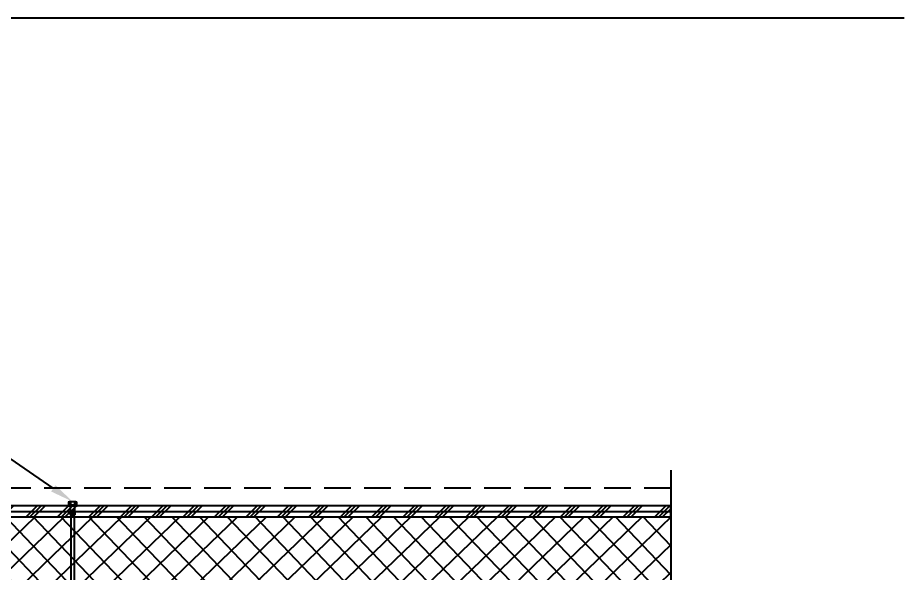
# Model space of a CAD drawing. Header units: inches. Extents: x -2661 to 42767, y -1222 to 9099.
# Drawn here: x 634.3 to 684.15, y 2532.34 to 2563.55 of the extents above; entities that cross this region are included whole.
import ezdxf
from ezdxf import colors
from ezdxf.entities.mleader import LeaderData, LeaderLine
from ezdxf.math import Vec2, Vec3

# ---------------------------------------------------------------- set-up
doc = ezdxf.new("R2010")
doc.units = ezdxf.units.IN
doc.header["$LTSCALE"] = 12
doc.header["$MEASUREMENT"] = 0
doc.linetypes.add('HIDDEN2', pattern=[0.1875, 0.125, -0.0625])
doc.layers.get('0').update_dxf_attribs({"linetype": 'CONTINUOUS'})
doc.layers.add('S-ANNO-GRID-NONPLOT', color=251, linetype='CONTINUOUS', plot=False)
for name, color, linetype in [('S-ANNO-NOTE', 4, 'CONTINUOUS'), ('S-ARCH-FINISHES', 1, 'HIDDEN2'), ('S-BREAK', 2, 'CONTINUOUS'), ('S-SIMPSON', 2, 'CONTINUOUS'), ('S-WOOD', 3, 'CONTINUOUS')]:
    doc.layers.add(name, color=color, linetype=linetype)
doc.layers.add('S-HATCH1', color=1, linetype='CONTINUOUS', transparency=0.5)
doc.styles.add('Arial', font='arial.ttf', dxfattribs={"width": 0.85})

# ---------------------------------------------------------------- blocks, each defined once
blk = doc.blocks.new('Se_24x36_STARTERS_GRID')
blk.add_line((-279.6272966257538, 276.0000000000001), (-186.4181977505027, 276.0000000000001))
blk = doc.blocks.new('SIP SCREW')
at = {"layer": 'S-SIMPSON'}
for p, q in [((0.2600000000002183, 0.0500000000001819), (-0.2600000000002183, 0.05000000000109139)), ((-0.2600000000002183, 0.05000000000109139), (-0.2600000000002183, 0)), ((0.2600000000002183, 0), (-0.2600000000002183, 0)), ((-0.2165063509455649, 0.2243749999997817), (-0.2165063509455649, 0.05000000000109139)), ((0.1623797632091737, 0.2399999999997817), (-0.1623797632091737, 0.2399999999997817)), ((-0.1082531754727825, 0.2243750000006912), (-0.1082531754727825, 0.05000000000109139)), ((0.1082531754727825, 0.2243750000006912), (0.1082531754709635, 0.05000000000109139)), ((0.2165063509455649, 0.2243749999997817), (0.2165063509455649, 0.0500000000001819)), ((0.2600000000002183, 0.0500000000001819), (0.2600000000002183, 0)), ((-0.1258804245280771, -0.2860000000000582), (-0.1258804245244391, -0.5)), ((0.1258804245262581, -0.2860000000000582), (-0.1258804245280771, -0.2860000000000582)), ((-0.08226263163305703, -0.2860000000000582), (-0.08226263163487602, -0.5)), ((-0.0192194864666817, -0.2860000000000582), (-0.0192194864666817, -0.5)), ((0.04938128524008789, -0.2860000000000582), (0.04938128524008789, -0.5)), ((0.1017594231780095, -0.2860000000000582), (0.1017594231780095, -0.4999999999990905)), ((0.1258804245262581, -0.2860000000000582), (0.1258804245262581, -0.5)), ((0.1275951858860935, -0.5), (-0.1241656631682417, -0.5)), ((-0.08700000000135333, -0.5359999999991487), (-0.1229999999995925, -0.5)), ((-0.08700000000135333, -0.5359999999991487), (-0.08699999999953434, -9.877513377759897)), ((0.1229999999995925, -0.4999999999990905), (0.08699999999953434, -0.5359999999991487)), ((0.08700000000135333, -0.5315552426809518), (0.08700000000135333, -9.836313319239707))]:
    blk.add_line(p, q, dxfattribs=at)
for points in [[(-0.1187045760125329, -0.03125), (-0.1187045760143519, -0.2860000000000582)], [(0.1229999999995925, -0.03124999999909051), (0.1229999999995925, -0.2860000000000582)], [(1.818989403545856e-12, -0.5), (-0.1258804245244391, -0.5)]]:
    blk.add_lwpolyline(points, dxfattribs=at)
for centre, radius, start, end in [((-0.1623797632091737, 0.1384374999997817), 0.1015624999999996, 57.79577249603764, 122.2042275039624), ((-0.1499545760125329, -0.03125), 0.03125, 0, 90), ((0, -0.1428125000002183), 0.3828124999999937, 73.57357859648332, 106.4264214035167), ((0.1623797632091737, 0.1384374999997817), 0.1015625000000006, 57.79577249603764, 122.2042275039624), ((0.1542499999995925, -0.03125), 0.03125, 90, 180)]:
    blk.add_arc(centre, radius, start, end, dxfattribs=at)

msp = doc.modelspace()

# ---------------------------------------------------------------- hatches: boundary and pattern name
at = {"layer": 'S-HATCH1'}
h = msp.add_hatch(dxfattribs=at)
h.set_pattern_fill('ANSI37', color=252, scale=9, angle=358.8100000000001, style=0)
h.set_pattern_definition([(43.81000000000002, (-1552.997608906633, 1839.342044230472), (-0.7788027760331926, 0.8118443422497894), []), (133.8100000000001, (-1552.997608906633, 1839.342044230472), (-0.8118443422497894, -0.7788027760331925), [])])
h.paths.add_polyline_path([(604.0698207744827, 2535.504899959293), (604.0698207745008, 2531.258473523989), (604.8481719674455, 2531.069186741641), (604.0698207745027, 2530.879899959296), (604.0698207744817, 2526.254899959293), (671.0303127574298, 2526.254899959293), (671.0303127574298, 2530.501326394582), (670.2519615644851, 2530.690613176945), (671.0303127574298, 2530.879899959293), (671.0303127574298, 2535.504899959293)])
at = {"layer": 'S-WOOD'}
h = msp.add_hatch(dxfattribs=at)
h.set_pattern_fill('PLAST', color=1, scale=5, angle=45, style=0)
h.set_pattern_definition([(45, (573.3370420995489, 2535.504899959293), (-0.8838834764831842, 0.8838834764831844), []), (45, (573.2265566649876, 2535.615385393854), (-0.8838834764831842, 0.8838834764831844), []), (45, (573.1160712304263, 2535.725870828401), (-0.8838834764831842, 0.8838834764831844), [])])
h.paths.add_polyline_path([(671.0303127574298, 2535.504899959293), (671.0303127574298, 2536.129899959293), (604.0698207744717, 2536.129899959293), (604.0698207744717, 2535.504899959293)])

# ---------------------------------------------------------------- linework, layer by layer
at = {"layer": 'S-ARCH-FINISHES'}
msp.add_lwpolyline([(671.0303127574298, 2537.129899959293), (604.0698207744717, 2537.129899959293)], dxfattribs=at)
at = {"layer": 'S-BREAK'}
msp.add_lwpolyline([(671.0303127574298, 2538.129899959293), (671.0303127574298, 2531.258473523989), (671.8086639503745, 2531.069186741641), (670.2519615644851, 2530.690613176945), (671.0303127574298, 2530.501326394582), (671.0303127574298, 2524.129899959293)], dxfattribs=at)
at = {"layer": 'S-WOOD', "color": 1}
msp.add_line((604.0698207744717, 2535.817399959293), (671.0303127574298, 2535.817399959293), dxfattribs=at)
at = {"layer": 'S-WOOD'}
for points in [[(604.0698207744717, 2535.504899959293), (671.0303127574298, 2535.504899959293), (671.0303127574298, 2536.129899959293), (604.0698207744717, 2536.129899959293)], [(604.0698207744717, 2535.504899959293), (669.5303127574298, 2535.504899959293)]]:
    msp.add_lwpolyline(points, dxfattribs=at)

# ---------------------------------------------------------------- block references
at = {"layer": 'S-ANNO-GRID-NONPLOT'}
msp.add_blockref('Se_24x36_STARTERS_GRID', (870.5728139540925, 2287.546566527637), dxfattribs=at)
at = {"layer": 'S-WOOD', "xscale": -1}
msp.add_blockref('SIP SCREW', (637.3804839642689, 2536.129899959293), dxfattribs=at)

# ---------------------------------------------------------------- leaders
at = {"layer": 'S-ANNO-NOTE'}
ml = msp.add_multileader_mtext('Standard', dxfattribs=at)
ml.set_content('\\A1;{\\C4;SUPPORT ATTACHMENT PER SIP SCHEDULE}', color=256, style='Arial')
ml.set_leader_properties(color=2)
ml.build(insert=Vec2(0, 0))
ml.multileader.update_dxf_attribs({"dogleg_length": 0.36, "arrow_head_size": 1.3125, "scale": 12})
ctx = ml.context
ctx.base_point, ctx.scale, ctx.char_height, ctx.arrow_head_size, ctx.landing_gap_size, ctx.plane_origin = Vec3(593.5075941033507, 2553.593375548424), 12, 1.125, 1.3125, 0.75, Vec3(554.5124708689546, 2852.481918084735)
ctx.text_align_type = 2
notes = []
notes.append((ctx, [(1, (1, 1, 0), (612.3776913066249, 2553.593375548424), (-1, 0), 1.500000000000007, [(0, [(637.3804839642689, 2536.369899959298)], 0, [])])]))
ctx.mtext.insert, ctx.mtext.width, ctx.mtext.defined_height, ctx.mtext.alignment, ctx.mtext.flow_direction = Vec3(610.1276913066249, 2554.165467976805), 17.14012454067597, 3.807807078365387, 3, 5
ml = msp.add_multileader_mtext('Standard', dxfattribs=at)
ml.set_content('\\A1;SIP PANEL w/ FASTENING PER PLAN', color=4, style='Arial')
ml.set_leader_properties(color=2)
ml.build(insert=Vec2(0, 0))
ml.multileader.update_dxf_attribs({"dogleg_length": 0.1250000000000006, "arrow_head_size": 1.3125, "scale": 12})
ctx = ml.context
ctx.base_point, ctx.scale, ctx.char_height, ctx.arrow_head_size, ctx.landing_gap_size, ctx.plane_origin = Vec3(694.2114975713115, 2547.593375548424), 12, 1.125, 1.3125, 1.08, Vec3(1309.838917656234, 2746.601941168259)
ctx.text_align_type = 2
notes.append((ctx, [(1, (1, 1, 0), (714.356047366673, 2547.593375548424), (-1, 0), 1.500000000000007, [(0, [(721.428670682697, 2536.129899959293)], 0, [])])]))
ctx.mtext.insert, ctx.mtext.width, ctx.mtext.defined_height, ctx.mtext.alignment, ctx.mtext.flow_direction = Vec3(711.7760473666567, 2548.156259245568), 18.6144297951505, 4.370742929087672, 3, 5
for ctx, leaders in notes:
    for number, flags, end, landing, length, lines in leaders:
        leader = LeaderData()
        leader.index, (leader.has_last_leader_line, leader.has_dogleg_vector, leader.attachment_direction) = number, flags
        leader.last_leader_point, leader.dogleg_vector, leader.dogleg_length = Vec3(end), Vec3(landing), length
        for number, points, colour, breaks in lines:
            line = LeaderLine()
            line.index, line.vertices, line.color, line.breaks = number, Vec3.list(points), colors.encode_raw_color(colour), breaks
            leader.lines.append(line)
        ctx.leaders.append(leader)

doc.saveas('drawing.dxf')
